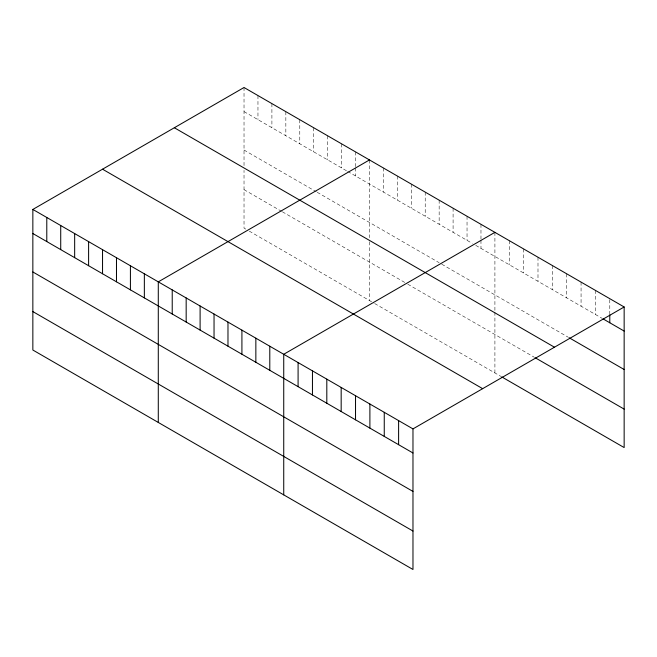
<?xml version="1.0" encoding="UTF-8"?>
<svg xmlns="http://www.w3.org/2000/svg" width="657" height="657" viewBox="0 0 657 657"><rect width="100%" height="100%" fill="white"/><g stroke="black" fill="none" stroke-linecap="round" stroke-linejoin="round"><path stroke-width="0.49" stroke-dasharray="3.29 2.46" d="M244.026 111.6L346.822 170.943M347.693 171.444L472.26 243.369M475.742 245.373L602.19 318.382M244.026 150.042L316.329 191.787M317.2 192.287L439.155 262.701M441.775 264.213L568.395 337.32M244.026 189.659L281.483 211.283M282.354 211.784L406.929 283.701M407.8 284.21L534.609 357.424M245.767 229.112L244.026 228.102L244.026 170.36M249.258 231.124L373.825 303.041M374.695 303.542L500.823 376.362M609.786 299.691L609.786 313.734M595.431 290.394L595.431 314.473M581.067 282.099L581.067 306.187M566.712 273.813L566.712 297.892M552.348 265.518L552.348 289.606M537.993 257.232L537.993 281.311M523.629 248.937L523.629 273.025M509.265 240.651L509.265 264.73M494.91 232.356L494.91 311.139M494.91 312.157L494.91 372.946M480.973 224.308L480.973 239.362M480.973 240.363L480.973 248.395M467.037 216.26L467.037 240.347M453.092 208.22L453.092 232.299M439.155 200.171L439.155 224.251M425.219 192.123L425.219 216.21M411.282 184.075L411.282 208.162M397.345 176.027L397.345 200.114M383.409 167.978L383.409 192.066M369.472 159.938L369.472 237.703M369.472 241.768L369.472 300.528M355.527 151.89L355.527 166.944M355.527 167.946L355.527 175.969M341.591 143.842L341.591 167.929M327.654 135.794L327.654 159.881M313.718 127.745L313.718 151.833M299.781 119.697L299.781 143.784M285.844 111.657L285.844 135.736M271.908 103.609L271.908 127.688M257.963 95.561L257.963 119.648M244.026 87.512L244.026 166.295"/><path stroke-width="0.99" d="M32.85 209.435L412.974 428.898L412.974 569.488L32.85 350.025L32.85 209.435L244.026 87.512L624.15 306.975L624.15 447.565L501.669 376.847M369.472 159.938L158.288 281.861L158.288 422.451M494.91 232.356L283.734 354.279L283.734 494.869M412.974 428.898L624.15 306.975M603.036 318.867L624.15 331.062M569.241 337.805L624.15 369.505M174.343 127.745L554.459 347.208M535.455 357.909L624.15 409.114M102.541 169.202L482.657 388.665M32.85 233.522L412.974 452.985M32.85 271.965L412.974 491.428M32.85 311.582L412.974 531.037M609.786 314.736L609.786 322.768M398.61 420.603L398.61 444.69M384.255 412.317L384.255 436.396M369.891 404.022L369.891 428.109M355.527 395.736L355.527 419.815M341.172 387.441L341.172 411.528M326.808 379.155L326.808 403.234M312.453 370.86L312.453 394.947M298.089 362.574L298.089 386.653M269.789 346.231L269.789 370.318M255.852 338.183L255.852 362.27M241.916 330.143L241.916 354.222M227.979 322.094L227.979 346.173M214.042 314.046L214.042 338.133M200.106 305.998L200.106 330.085M186.169 297.95L186.169 322.037M172.224 289.901L172.224 313.989M144.351 273.813L144.351 297.892M130.415 265.765L130.415 289.852M116.478 257.716L116.478 281.804M102.541 249.668L102.541 273.755M88.605 241.62L88.605 265.707M74.66 233.58L74.66 257.659M60.723 225.532L60.723 249.611M46.787 217.483L46.787 241.571"/></g></svg>
